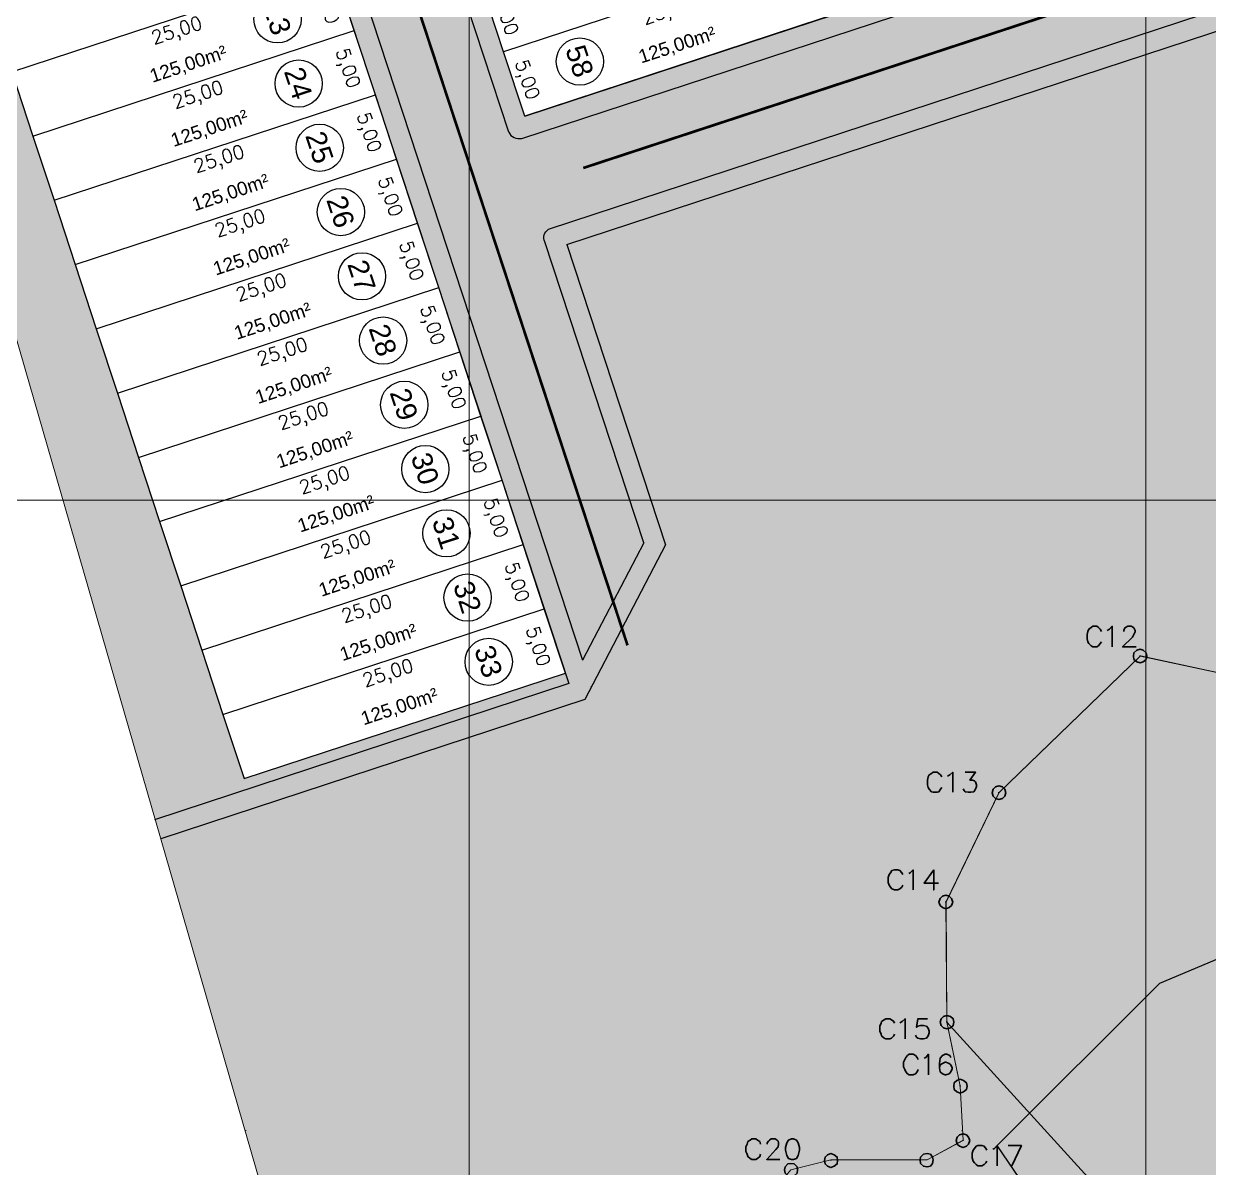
# Model space of a CAD drawing. Header units: metres. Extents: x 294767 to 326364, y 7392106 to 7497262.
# Drawn here: x 304017.1 to 304104.7, y 7392300.6 to 7392385.2 of the extents above; entities that cross this region are included whole.
import ezdxf
from ezdxf.enums import TextEntityAlignment as Align

# ---------------------------------------------------------------- set-up
doc = ezdxf.new("R2010")
doc.units = ezdxf.units.M
doc.header["$LTSCALE"] = 0.1
doc.set_wipeout_variables(frame=1)
doc.linetypes.add('ACAD_ISO04W100', pattern=[30, 24, -3, 0, -3])
doc.linetypes.add('CONTINUO', pattern=[0])
doc.layers.get('0').update_dxf_attribs({"color": 6})
for name, color, linetype in [('1. CALÇADA', 9, 'ACAD_ISO04W100'), ('1. LIMITE  2', 8, 'ACAD_ISO04W100'), ('1. PAVIMENTO TIPO ASFALTO', 8, 'ACAD_ISO04W100'), ('1. TERRENO 5 X 25', 2, 'ACAD_ISO04W100'), ('1. VEGETAÇAO', 106, 'ACAD_ISO04W100'), ('COTAS', 1, 'Continuous'), ('TXT Area', 240, 'Continuous'), ('TXT-Lote', 10, 'Continuous')]:
    doc.layers.add(name, color=color, linetype=linetype)
doc.layers.add('MALHA', color=1, linetype='Continuous', lineweight=0)
doc.styles.add('ARIAL', font='arial.ttf')
doc.styles.add('ROMANS', font='romans.shx', dxfattribs={"height": 2})
doc.styles.add('style2', font='swiss.ttf')
doc.dimstyles.new('Medidas', dxfattribs={"dimtxt": 0.75, "dimasz": 1, "dimexe": 1, "dimexo": 0.8, "dimgap": 0.3, "dimtad": 1, "dimzin": 1, "dimtxsty": 'ROMANS', "dimcen": 2.5, "dimse1": 1, "dimse2": 1, "dimsd1": 1, "dimsd2": 1, "dimclrd": 202, "dimclre": 202, "dimclrt": 256, "dimadec": 0, "dimazin": 0, "dimtfac": 1, "dimtmove": 0, "dimatfit": 3, "dimfxl": 1, "dimarcsym": 0})

# ---------------------------------------------------------------- blocks, each defined once
blk = doc.blocks.new('*D1075')
at = {"layer": 'Defpoints', "color": 0, "transparency": 16777216}
for p in [(304037.735, 7392388.758), (304037.735, 7392388.758), (304039.296, 7392384.007)]:
    blk.add_point(p, dxfattribs=at)
at = {"layer": 'COTAS', "transparency": 16777216, "insert": (304039.366, 7392386.662), "char_height": 1, "attachment_point": 5, "rotation": 288.19191, "style": 'ROMANS'}
blk.add_mtext('5,00', dxfattribs=at)
blk = doc.blocks.new('*D1076')
at = {"layer": 'Defpoints', "color": 0, "transparency": 16777216}
for p in [(304039.94, 7392389.482), (304040.541, 7392387.654), (304016.19, 7392381.677)]:
    blk.add_point(p, dxfattribs=at)
at = {"layer": 'COTAS', "transparency": 16777216, "insert": (304028.427, 7392384.616), "char_height": 1, "attachment_point": 5, "rotation": 18.19191, "style": 'ROMANS'}
blk.add_mtext('25,00', dxfattribs=at)
blk = doc.blocks.new('*D1077')
at = {"layer": 'Defpoints', "color": 0, "transparency": 16777216}
for p in [(304039.296, 7392384.007), (304039.296, 7392384.007), (304040.857, 7392379.257)]:
    blk.add_point(p, dxfattribs=at)
at = {"layer": 'COTAS', "transparency": 16777216, "insert": (304040.927, 7392381.912), "char_height": 1, "attachment_point": 5, "rotation": 288.19191, "style": 'ROMANS'}
blk.add_mtext('5,00', dxfattribs=at)
blk = doc.blocks.new('*D1078')
at = {"layer": 'Defpoints', "color": 0, "transparency": 16777216}
for p in [(304041.501, 7392384.732), (304042.102, 7392382.904), (304017.751, 7392376.927)]:
    blk.add_point(p, dxfattribs=at)
at = {"layer": 'COTAS', "transparency": 16777216, "insert": (304029.988, 7392379.866), "char_height": 1, "attachment_point": 5, "rotation": 18.19191, "style": 'ROMANS'}
blk.add_mtext('25,00', dxfattribs=at)
blk = doc.blocks.new('*D1079')
at = {"layer": 'Defpoints', "color": 0, "transparency": 16777216}
for p in [(304040.857, 7392379.257), (304040.857, 7392379.257), (304042.418, 7392374.507)]:
    blk.add_point(p, dxfattribs=at)
at = {"layer": 'COTAS', "transparency": 16777216, "insert": (304042.488, 7392377.162), "char_height": 1, "attachment_point": 5, "rotation": 288.19191, "style": 'ROMANS'}
blk.add_mtext('5,00', dxfattribs=at)
blk = doc.blocks.new('*D1080')
at = {"layer": 'Defpoints', "color": 0, "transparency": 16777216}
for p in [(304043.062, 7392379.982), (304043.663, 7392378.154), (304019.312, 7392372.177)]:
    blk.add_point(p, dxfattribs=at)
at = {"layer": 'COTAS', "transparency": 16777216, "insert": (304031.549, 7392375.115), "char_height": 1, "attachment_point": 5, "rotation": 18.19191, "style": 'ROMANS'}
blk.add_mtext('25,00', dxfattribs=at)
blk = doc.blocks.new('*D1081')
at = {"layer": 'Defpoints', "color": 0, "transparency": 16777216}
for p in [(304042.418, 7392374.507), (304042.418, 7392374.507), (304043.979, 7392369.757)]:
    blk.add_point(p, dxfattribs=at)
at = {"layer": 'COTAS', "transparency": 16777216, "insert": (304044.049, 7392372.412), "char_height": 1, "attachment_point": 5, "rotation": 288.19191, "style": 'ROMANS'}
blk.add_mtext('5,00', dxfattribs=at)
blk = doc.blocks.new('*D1082')
at = {"layer": 'Defpoints', "color": 0, "transparency": 16777216}
for p in [(304044.623, 7392375.232), (304045.224, 7392373.404), (304020.873, 7392367.427)]:
    blk.add_point(p, dxfattribs=at)
at = {"layer": 'COTAS', "transparency": 16777216, "insert": (304033.11, 7392370.365), "char_height": 1, "attachment_point": 5, "rotation": 18.19191, "style": 'ROMANS'}
blk.add_mtext('25,00', dxfattribs=at)
blk = doc.blocks.new('*D1083')
at = {"layer": 'Defpoints', "color": 0, "transparency": 16777216}
for p in [(304043.979, 7392369.757), (304043.979, 7392369.757), (304045.54, 7392365.007)]:
    blk.add_point(p, dxfattribs=at)
at = {"layer": 'COTAS', "transparency": 16777216, "insert": (304045.61, 7392367.662), "char_height": 1, "attachment_point": 5, "rotation": 288.19191, "style": 'ROMANS'}
blk.add_mtext('5,00', dxfattribs=at)
blk = doc.blocks.new('*D1084')
at = {"layer": 'Defpoints', "color": 0, "transparency": 16777216}
for p in [(304046.184, 7392370.482), (304046.785, 7392368.654), (304022.434, 7392362.677)]:
    blk.add_point(p, dxfattribs=at)
at = {"layer": 'COTAS', "transparency": 16777216, "insert": (304034.671, 7392365.615), "char_height": 1, "attachment_point": 5, "rotation": 18.19191, "style": 'ROMANS'}
blk.add_mtext('25,00', dxfattribs=at)
blk = doc.blocks.new('*D1085')
at = {"layer": 'Defpoints', "color": 0, "transparency": 16777216}
for p in [(304045.54, 7392365.007), (304045.54, 7392365.007), (304047.101, 7392360.257)]:
    blk.add_point(p, dxfattribs=at)
at = {"layer": 'COTAS', "transparency": 16777216, "insert": (304047.171, 7392362.912), "char_height": 1, "attachment_point": 5, "rotation": 288.19191, "style": 'ROMANS'}
blk.add_mtext('5,00', dxfattribs=at)
blk = doc.blocks.new('*D1086')
at = {"layer": 'Defpoints', "color": 0, "transparency": 16777216}
for p in [(304047.745, 7392365.732), (304048.346, 7392363.904), (304023.995, 7392357.927)]:
    blk.add_point(p, dxfattribs=at)
at = {"layer": 'COTAS', "transparency": 16777216, "insert": (304036.232, 7392360.865), "char_height": 1, "attachment_point": 5, "rotation": 18.19191, "style": 'ROMANS'}
blk.add_mtext('25,00', dxfattribs=at)
blk = doc.blocks.new('*D1087')
at = {"layer": 'Defpoints', "color": 0, "transparency": 16777216}
for p in [(304047.101, 7392360.257), (304047.101, 7392360.257), (304048.662, 7392355.507)]:
    blk.add_point(p, dxfattribs=at)
at = {"layer": 'COTAS', "transparency": 16777216, "insert": (304048.732, 7392358.161), "char_height": 1, "attachment_point": 5, "rotation": 288.19191, "style": 'ROMANS'}
blk.add_mtext('5,00', dxfattribs=at)
blk = doc.blocks.new('*D1088')
at = {"layer": 'Defpoints', "color": 0, "transparency": 16777216}
for p in [(304049.306, 7392360.982), (304049.907, 7392359.154), (304025.556, 7392353.177)]:
    blk.add_point(p, dxfattribs=at)
at = {"layer": 'COTAS', "transparency": 16777216, "insert": (304037.793, 7392356.115), "char_height": 1, "attachment_point": 5, "rotation": 18.19191, "style": 'ROMANS'}
blk.add_mtext('25,00', dxfattribs=at)
blk = doc.blocks.new('*D1089')
at = {"layer": 'Defpoints', "color": 0, "transparency": 16777216}
for p in [(304048.662, 7392355.507), (304048.662, 7392355.507), (304050.223, 7392350.757)]:
    blk.add_point(p, dxfattribs=at)
at = {"layer": 'COTAS', "transparency": 16777216, "insert": (304050.293, 7392353.411), "char_height": 1, "attachment_point": 5, "rotation": 288.19191, "style": 'ROMANS'}
blk.add_mtext('5,00', dxfattribs=at)
blk = doc.blocks.new('*D1090')
at = {"layer": 'Defpoints', "color": 0, "transparency": 16777216}
for p in [(304050.867, 7392356.232), (304051.468, 7392354.404), (304027.117, 7392348.427)]:
    blk.add_point(p, dxfattribs=at)
at = {"layer": 'COTAS', "transparency": 16777216, "insert": (304039.354, 7392351.365), "char_height": 1, "attachment_point": 5, "rotation": 18.19191, "style": 'ROMANS'}
blk.add_mtext('25,00', dxfattribs=at)
blk = doc.blocks.new('*D1091')
at = {"layer": 'Defpoints', "color": 0, "transparency": 16777216}
for p in [(304050.223, 7392350.757), (304050.223, 7392350.757), (304051.784, 7392346.007)]:
    blk.add_point(p, dxfattribs=at)
at = {"layer": 'COTAS', "transparency": 16777216, "insert": (304051.854, 7392348.661), "char_height": 1, "attachment_point": 5, "rotation": 288.19191, "style": 'ROMANS'}
blk.add_mtext('5,00', dxfattribs=at)
blk = doc.blocks.new('*D1092')
at = {"layer": 'Defpoints', "color": 0, "transparency": 16777216}
for p in [(304052.428, 7392351.482), (304053.029, 7392349.654), (304028.678, 7392343.677)]:
    blk.add_point(p, dxfattribs=at)
at = {"layer": 'COTAS', "transparency": 16777216, "insert": (304040.915, 7392346.615), "char_height": 1, "attachment_point": 5, "rotation": 18.19191, "style": 'ROMANS'}
blk.add_mtext('25,00', dxfattribs=at)
blk = doc.blocks.new('*D1073')
at = {"layer": 'Defpoints', "color": 0, "transparency": 16777216}
for p in [(304051.784, 7392346.007), (304051.784, 7392346.007), (304053.345, 7392341.257)]:
    blk.add_point(p, dxfattribs=at)
at = {"layer": 'COTAS', "transparency": 16777216, "insert": (304053.415, 7392343.911), "char_height": 1, "attachment_point": 5, "rotation": 288.19191, "style": 'ROMANS'}
blk.add_mtext('5,00', dxfattribs=at)
blk = doc.blocks.new('*D1074')
at = {"layer": 'Defpoints', "color": 0, "transparency": 16777216}
for p in [(304053.989, 7392346.732), (304054.59, 7392344.904), (304030.239, 7392338.927)]:
    blk.add_point(p, dxfattribs=at)
at = {"layer": 'COTAS', "transparency": 16777216, "insert": (304042.476, 7392341.865), "char_height": 1, "attachment_point": 5, "rotation": 18.19191, "style": 'ROMANS'}
blk.add_mtext('25,00', dxfattribs=at)
blk = doc.blocks.new('*D1167')
at = {"layer": 'Defpoints', "color": 0, "transparency": 16777216}
for p in [(304050.983, 7392387.91), (304050.983, 7392387.91), (304052.544, 7392383.159)]:
    blk.add_point(p, dxfattribs=at)
at = {"layer": 'COTAS', "transparency": 16777216, "insert": (304052.614, 7392385.814), "char_height": 1, "attachment_point": 5, "rotation": 288.19191, "style": 'ROMANS'}
blk.add_mtext('5,00', dxfattribs=at)
blk = doc.blocks.new('*D1169')
at = {"layer": 'Defpoints', "color": 0, "transparency": 16777216}
for p in [(304052.544, 7392383.159), (304052.544, 7392383.159), (304054.105, 7392378.409)]:
    blk.add_point(p, dxfattribs=at)
at = {"layer": 'COTAS', "transparency": 16777216, "insert": (304054.175, 7392381.064), "char_height": 1, "attachment_point": 5, "rotation": 288.19191, "style": 'ROMANS'}
blk.add_mtext('5,00', dxfattribs=at)
blk = doc.blocks.new('*D1170')
at = {"layer": 'Defpoints', "color": 0, "transparency": 16777216}
for p in [(304076.294, 7392390.964), (304052.544, 7392383.159), (304053.145, 7392381.331)]:
    blk.add_point(p, dxfattribs=at)
at = {"layer": 'COTAS', "transparency": 16777216, "insert": (304064.7, 7392386.071), "char_height": 1, "attachment_point": 5, "rotation": 18.19191, "style": 'ROMANS'}
blk.add_mtext('25,00', dxfattribs=at)
blk = doc.blocks.new('*D1209')
at = {"layer": 'Defpoints', "color": 0, "transparency": 16777216}
for p in [(304053.345, 7392341.257), (304053.345, 7392341.257), (304054.906, 7392336.507)]:
    blk.add_point(p, dxfattribs=at)
at = {"layer": 'COTAS', "transparency": 16777216, "insert": (304054.976, 7392339.161), "char_height": 1, "attachment_point": 5, "rotation": 288.19191, "style": 'ROMANS'}
blk.add_mtext('5,00', dxfattribs=at)
blk = doc.blocks.new('*D1210')
at = {"layer": 'Defpoints', "color": 0, "transparency": 16777216}
for p in [(304055.55, 7392341.981), (304056.151, 7392340.153), (304031.8, 7392334.176)]:
    blk.add_point(p, dxfattribs=at)
at = {"layer": 'COTAS', "transparency": 16777216, "insert": (304044.037, 7392337.115), "char_height": 1, "attachment_point": 5, "rotation": 18.19191, "style": 'ROMANS'}
blk.add_mtext('25,00', dxfattribs=at)

msp = doc.modelspace()

# ---------------------------------------------------------------- hatches: boundary and pattern name
at = {"true_color": 0x000007}
for points in [[(304099.778, 7392338.454), (304099.811, 7392338.487), (304099.811, 7392338.454), (304099.811, 7392338.437)], [(304097.647, 7392326.643), (304096.639, 7392321.704), (304096.012, 7392326.725)], [(304086.447, 7392303.384), (304086.414, 7392303.384), (304086.447, 7392303.434)]]:
    msp.add_hatch(color=7, dxfattribs=at).paths.add_polyline_path(points)

# ---------------------------------------------------------------- linework, layer by layer
at = {"color": 7, "linetype": 'Continuous', "lineweight": 35, "true_color": 0x000007}
for points in [[(304096.722, 7392340.304), (304096.639, 7392340.469), (304096.507, 7392340.601), (304096.392, 7392340.684), (304096.094, 7392340.684), (304095.962, 7392340.601), (304095.797, 7392340.469), (304095.714, 7392340.304), (304095.665, 7392340.089), (304095.665, 7392339.759), (304095.714, 7392339.544), (304095.797, 7392339.412), (304095.962, 7392339.247), (304096.094, 7392339.164), (304096.392, 7392339.164), (304096.507, 7392339.247), (304096.639, 7392339.412), (304096.722, 7392339.544)], [(304097.151, 7392340.386), (304097.317, 7392340.469), (304097.531, 7392340.684), (304097.531, 7392339.164)], [(304098.374, 7392340.304), (304098.374, 7392340.386), (304098.456, 7392340.568), (304098.506, 7392340.601), (304098.671, 7392340.684), (304098.919, 7392340.684), (304099.101, 7392340.601), (304099.134, 7392340.568), (304099.216, 7392340.386), (304099.216, 7392340.271), (304099.134, 7392340.089), (304099.018, 7392339.891), (304098.291, 7392339.164), (304099.299, 7392339.164)], [(304099.596, 7392338.487), (304099.596, 7392338.536), (304099.596, 7392338.536)], [(304084.928, 7392329.567), (304084.845, 7392329.699), (304084.713, 7392329.814), (304084.597, 7392329.897), (304084.3, 7392329.897), (304084.168, 7392329.814), (304084.003, 7392329.699), (304083.92, 7392329.567), (304083.87, 7392329.319), (304083.87, 7392328.972), (304083.92, 7392328.757), (304084.003, 7392328.642), (304084.168, 7392328.46), (304084.3, 7392328.427), (304084.597, 7392328.427), (304084.713, 7392328.46), (304084.845, 7392328.642), (304084.928, 7392328.757)], [(304085.357, 7392329.6), (304085.522, 7392329.699), (304085.737, 7392329.897), (304085.737, 7392328.427)], [(304086.662, 7392329.897), (304087.422, 7392329.897), (304087.009, 7392329.319), (304087.207, 7392329.319), (304087.339, 7392329.269), (304087.422, 7392329.187), (304087.505, 7392328.972), (304087.505, 7392328.84), (304087.422, 7392328.642), (304087.29, 7392328.46), (304087.075, 7392328.427), (304086.877, 7392328.427), (304086.662, 7392328.46), (304086.579, 7392328.543), (304086.497, 7392328.675)], [(304089.156, 7392328.377), (304089.156, 7392328.427), (304089.156, 7392328.427)], [(304082.053, 7392322.331), (304081.971, 7392322.464), (304081.839, 7392322.629), (304081.673, 7392322.678), (304081.426, 7392322.678), (304081.244, 7392322.629), (304081.128, 7392322.464), (304081.029, 7392322.331), (304080.963, 7392322.117), (304080.963, 7392321.737), (304081.029, 7392321.539), (304081.128, 7392321.406), (304081.244, 7392321.274), (304081.426, 7392321.192), (304081.673, 7392321.192), (304081.839, 7392321.274), (304081.971, 7392321.406), (304082.053, 7392321.539)], [(304082.483, 7392322.414), (304082.598, 7392322.464), (304082.813, 7392322.678), (304082.813, 7392321.192)], [(304084.333, 7392322.678), (304083.623, 7392321.704), (304084.68, 7392321.704)], [(304084.333, 7392322.678), (304084.333, 7392321.192), (304084.333, 7392321.192)], [(304085.225, 7392320.3), (304085.225, 7392320.349), (304085.225, 7392320.349)], [(304081.426, 7392311.346), (304081.376, 7392311.462), (304081.211, 7392311.594), (304081.079, 7392311.677), (304080.781, 7392311.677), (304080.666, 7392311.594), (304080.484, 7392311.462), (304080.451, 7392311.346), (304080.352, 7392311.132), (304080.352, 7392310.752), (304080.451, 7392310.537), (304080.484, 7392310.405), (304080.666, 7392310.24), (304080.781, 7392310.19), (304081.079, 7392310.19), (304081.211, 7392310.24), (304081.376, 7392310.405), (304081.426, 7392310.537)], [(304081.839, 7392311.38), (304082.004, 7392311.462), (304082.219, 7392311.677), (304082.219, 7392310.19)], [(304083.87, 7392311.677), (304083.16, 7392311.677), (304083.061, 7392311.049), (304083.16, 7392311.132), (304083.358, 7392311.165), (304083.573, 7392311.165), (304083.788, 7392311.132), (304083.92, 7392310.967), (304084.003, 7392310.752), (304084.003, 7392310.62), (304083.92, 7392310.405), (304083.788, 7392310.24), (304083.573, 7392310.19), (304083.358, 7392310.19), (304083.16, 7392310.24), (304083.061, 7392310.322), (304082.978, 7392310.454)], [(304085.308, 7392311.429), (304085.308, 7392311.462), (304085.308, 7392311.462)], [(304083.193, 7392308.67), (304083.111, 7392308.803), (304082.978, 7392308.968), (304082.813, 7392309.05), (304082.516, 7392309.05), (304082.4, 7392308.968), (304082.268, 7392308.803), (304082.185, 7392308.67), (304082.103, 7392308.456), (304082.103, 7392308.125), (304082.185, 7392307.911), (304082.268, 7392307.745), (304082.4, 7392307.613), (304082.516, 7392307.531), (304082.813, 7392307.531), (304082.978, 7392307.613), (304083.111, 7392307.745), (304083.193, 7392307.911)], [(304083.623, 7392308.753), (304083.738, 7392308.803), (304083.953, 7392309.05), (304083.953, 7392307.531)], [(304085.605, 7392308.803), (304085.522, 7392308.968), (304085.308, 7392309.05), (304085.175, 7392309.05), (304084.977, 7392308.968), (304084.812, 7392308.753), (304084.762, 7392308.373), (304084.762, 7392308.043), (304084.812, 7392307.745), (304084.977, 7392307.613), (304085.175, 7392307.531), (304085.225, 7392307.531), (304085.473, 7392307.613), (304085.605, 7392307.745), (304085.687, 7392307.96), (304085.687, 7392308.043), (304085.605, 7392308.257), (304085.473, 7392308.373), (304085.225, 7392308.456), (304085.175, 7392308.456), (304084.977, 7392308.373), (304084.812, 7392308.257), (304084.762, 7392308.043)], [(304086.282, 7392306.688), (304086.282, 7392306.738), (304086.282, 7392306.738)], [(304071.531, 7392302.41), (304071.481, 7392302.592), (304071.316, 7392302.707), (304071.184, 7392302.79), (304070.887, 7392302.79), (304070.754, 7392302.707), (304070.589, 7392302.592), (304070.556, 7392302.41), (304070.457, 7392302.212), (304070.457, 7392301.865), (304070.556, 7392301.65), (304070.589, 7392301.485), (304070.754, 7392301.353), (304070.887, 7392301.27), (304071.184, 7392301.27), (304071.316, 7392301.353), (304071.481, 7392301.485), (304071.531, 7392301.65)], [(304072.026, 7392302.41), (304072.026, 7392302.509), (304072.109, 7392302.625), (304072.192, 7392302.707), (304072.324, 7392302.79), (304072.621, 7392302.79), (304072.753, 7392302.707), (304072.836, 7392302.625), (304072.869, 7392302.509), (304072.869, 7392302.377), (304072.836, 7392302.212), (304072.671, 7392301.997), (304071.993, 7392301.27), (304072.968, 7392301.27)], [(304086.497, 7392302.674), (304086.497, 7392302.707), (304086.497, 7392302.707)], [(304088.264, 7392301.947), (304088.182, 7392302.079), (304088.05, 7392302.245), (304087.884, 7392302.294), (304087.587, 7392302.294), (304087.471, 7392302.245), (304087.339, 7392302.079), (304087.257, 7392301.947), (304087.174, 7392301.733), (304087.174, 7392301.402), (304087.257, 7392301.154), (304087.339, 7392301.022), (304087.471, 7392300.89), (304087.587, 7392300.807), (304087.884, 7392300.807), (304088.05, 7392300.89), (304088.182, 7392301.022), (304088.264, 7392301.154)], [(304088.694, 7392302.03), (304088.826, 7392302.079), (304089.024, 7392302.294), (304089.024, 7392300.807)], [(304089.834, 7392302.294), (304090.808, 7392302.294), (304090.098, 7392300.807)], [(304076.718, 7392301.187), (304076.718, 7392301.237), (304076.718, 7392301.237)], [(304083.837, 7392301.237), (304083.837, 7392301.27), (304083.837, 7392301.27)]]:
    msp.add_lwpolyline(points, dxfattribs=at)
for points in [[(304100.075, 7392338.487), (304100.026, 7392338.735), (304099.811, 7392338.916), (304099.596, 7392338.999), (304099.348, 7392338.916), (304099.134, 7392338.735), (304099.101, 7392338.487), (304099.134, 7392338.239), (304099.348, 7392338.057), (304099.596, 7392337.975), (304099.811, 7392338.057), (304100.026, 7392338.239)], [(304089.668, 7392328.377), (304089.586, 7392328.642), (304089.404, 7392328.807), (304089.156, 7392328.889), (304088.909, 7392328.807), (304088.727, 7392328.642), (304088.644, 7392328.377), (304088.727, 7392328.13), (304088.909, 7392327.964), (304089.156, 7392327.882), (304089.404, 7392327.964), (304089.586, 7392328.13)], [(304085.737, 7392320.3), (304085.638, 7392320.564), (304085.473, 7392320.729), (304085.225, 7392320.812), (304084.977, 7392320.729), (304084.812, 7392320.564), (304084.713, 7392320.3), (304084.812, 7392320.052), (304084.977, 7392319.887), (304085.225, 7392319.804), (304085.473, 7392319.887), (304085.638, 7392320.052)], [(304085.82, 7392311.429), (304085.77, 7392311.677), (304085.572, 7392311.842), (304085.308, 7392311.925), (304085.06, 7392311.842), (304084.878, 7392311.677), (304084.812, 7392311.429), (304084.878, 7392311.165), (304085.06, 7392311), (304085.308, 7392310.917), (304085.572, 7392311), (304085.77, 7392311.165)], [(304086.794, 7392306.688), (304086.745, 7392306.936), (304086.53, 7392307.118), (304086.282, 7392307.2), (304086.034, 7392307.118), (304085.853, 7392306.936), (304085.82, 7392306.688), (304085.853, 7392306.44), (304086.034, 7392306.259), (304086.282, 7392306.176), (304086.53, 7392306.259), (304086.745, 7392306.44)], [(304073.81, 7392302.79), (304073.596, 7392302.707), (304073.464, 7392302.509), (304073.381, 7392302.162), (304073.381, 7392301.947), (304073.464, 7392301.567), (304073.596, 7392301.353), (304073.81, 7392301.27), (304073.976, 7392301.27), (304074.19, 7392301.353), (304074.306, 7392301.567), (304074.405, 7392301.947), (304074.405, 7392302.162), (304074.306, 7392302.509), (304074.19, 7392302.707), (304073.976, 7392302.79)], [(304087.009, 7392302.674), (304086.91, 7392302.922), (304086.745, 7392303.087), (304086.497, 7392303.17), (304086.249, 7392303.087), (304086.067, 7392302.922), (304085.985, 7392302.674), (304086.067, 7392302.41), (304086.249, 7392302.245), (304086.497, 7392302.162), (304086.745, 7392302.245), (304086.91, 7392302.41)], [(304077.23, 7392301.187), (304077.197, 7392301.452), (304076.982, 7392301.617), (304076.718, 7392301.7), (304076.47, 7392301.617), (304076.305, 7392301.452), (304076.255, 7392301.187), (304076.305, 7392300.94), (304076.47, 7392300.774), (304076.718, 7392300.675), (304076.982, 7392300.774), (304077.197, 7392300.94)], [(304084.3, 7392301.237), (304084.25, 7392301.452), (304084.085, 7392301.65), (304083.837, 7392301.7), (304083.573, 7392301.65), (304083.358, 7392301.452), (304083.325, 7392301.237), (304083.358, 7392300.973), (304083.573, 7392300.774), (304083.837, 7392300.725), (304084.085, 7392300.774), (304084.25, 7392300.973)], [(304074.273, 7392300.51), (304074.24, 7392300.725), (304074.025, 7392300.94), (304073.761, 7392300.973), (304073.546, 7392300.94), (304073.348, 7392300.725), (304073.298, 7392300.51), (304073.348, 7392300.262), (304073.546, 7392300.048), (304073.761, 7392299.998), (304074.025, 7392300.048), (304074.24, 7392300.262)]]:
    msp.add_lwpolyline(points, close=True, dxfattribs=at)
at = {"color": 7, "linetype": 'Continuous', "lineweight": -2, "true_color": 0x000007}
for points in [[(304099.778, 7392338.454), (304099.811, 7392338.487), (304099.811, 7392338.454)], [(304033.455, 7392303.434), (304033.455, 7392303.384), (304033.455, 7392303.384)], [(304086.447, 7392303.384), (304086.414, 7392303.384), (304086.447, 7392303.434)]]:
    msp.add_lwpolyline(points, dxfattribs=at)
at = {"color": 8}
msp.add_lwpolyline([(304117.187, 7392242.755), (304100.46, 7392251.936), (304090.849, 7392259.481), (304101.292, 7392272.783), (304113.257, 7392275.347), (304110.035, 7392290.382), (304096.523, 7392291.282), (304089.024, 7392302.294), (304101.051, 7392314.3), (304115.028, 7392320.202), (304128.275, 7392325.795), (304143.967, 7392312.333), (304154.598, 7392298.561), (304158.092, 7392284.786), (304159.068, 7392283.601)], dxfattribs=at)
at = {"color": 7, "linetype": 'Continuous', "lineweight": 15, "true_color": 0x000007}
msp.add_lwpolyline([(304100.918, 7392294.25), (304085.308, 7392311.429)], dxfattribs=at)
at = {"layer": '1. CALÇADA', "linetype": 'CONTINUO'}
msp.add_line((304059.031, 7392336.195), (304059.019, 7392336.229), dxfattribs=at)
for points in [[(304062.897, 7392346.849), (304058.377, 7392338.184)], [(304064.52, 7392346.716), (304058.546, 7392335.266)]]:
    msp.add_lwpolyline(points, dxfattribs=at)

# ---------------------------------------------------------------- wipeouts: each hides what was drawn before it
at = {"color": 30}
msp.add_wipeout([(304033.812, 7392440.16), (304081.313, 7392455.769), (304101.606, 7392394.018), (304054.105, 7392378.409)], dxfattribs=at)

# ---------------------------------------------------------------- next in the draw order: linework, layer by layer
at = {"layer": '1. CALÇADA', "color": 40, "linetype": 'CONTINUO', "true_color": 0xf8d731, "const_width": 0.2}
msp.add_lwpolyline([(304058.432, 7392374.568), (304326.554, 7392462.671)], dxfattribs=at)
at = {"layer": 'MALHA', "color": 8}
msp.add_line((304100, 7392587.315), (304100, 7392169.43), dxfattribs=at)

# ---------------------------------------------------------------- next in the draw order: texts
at = {"layer": 'TXT Area', "style": 'style2'}
msp.add_text('125,00m²', height=1, rotation=17.99332, dxfattribs=at).set_placement((304065.516, 7392383.199), align=Align.CENTER)

# ---------------------------------------------------------------- next in the draw order: wipeouts: each hides what was drawn before it
at = {"color": 30}
msp.add_wipeout([(304000.579, 7392429.178), (304024.33, 7392436.983), (304057.111, 7392337.231), (304033.361, 7392329.426)], dxfattribs=at)

# ---------------------------------------------------------------- next in the draw order: hatches: boundary and pattern name
h = msp.add_hatch()
h.set_pattern_fill('ANGLE', color=8, scale=0.36, angle=180)
h.set_pattern_definition([(180, (20.423, 389.72), (-3e-16, -2.5146), [1.8288, -0.6858]), (270, (20.423, 389.72), (2.5146, -5e-16), [1.8288, -0.6858])])
h.paths.add_polyline_path([(304262.381, 7392286.102), (304245.24, 7392299.806), (304237.137, 7392316.936), (304233.29, 7392323.724, -0.068562), (304183.399, 7392288.522), (304167.04, 7392282.338), (304153.631, 7392270.229), (304139.528, 7392261.574), (304124.152, 7392241.509), (304115.304, 7392215.08), (304122.817, 7392219.443), (304134.144, 7392222.182), (304136.112, 7392211.952), (304156.389, 7392209.985), (304198.321, 7392216.477), (304200.486, 7392226.707), (304185.922, 7392250.967), (304196.749, 7392255.098), (304222.634, 7392256.801), (304242.435, 7392254.645), (304263.94, 7392270.218)])
h.paths.add_polyline_path([(304373.144, 7392259.265), (304357.749, 7392279.25), (304325.336, 7392281.119), (304307.195, 7392282.165), (304300.092, 7392306.035), (304274.536, 7392303.855), (304275.525, 7392292.264), (304293.859, 7392279.562), (304285.556, 7392267.578), (304284.821, 7392248.416), (304281.081, 7392240.007), (304294.311, 7392233.338)])
h.paths.add_polyline_path([(304430.365, 7392329.705), (304408.549, 7392327.525), (304394.213, 7392317.247), (304393.278, 7392301.986), (304420.392, 7392284.856), (304441.585, 7392287.971), (304454.675, 7392299.494)])
h.paths.add_polyline_path([(304003.127, 7392289.128), (303999.685, 7392316.643), (303923.969, 7392321.557), (303843.514, 7392299.847), (303866.199, 7392230.875), (303879.719, 7392235.081), (303926.526, 7392249.64), (303930.36, 7392240.977), (303941.656, 7392215.459), (303987.337, 7392219.94), (303984.935, 7392244.416), (303982.477, 7392269.475)])
h.paths.add_polyline_path([(304154.598, 7392298.561), (304143.967, 7392312.333), (304128.275, 7392325.795), (304115.028, 7392320.202), (304101.051, 7392314.3), (304089.024, 7392302.294), (304096.523, 7392291.282), (304110.035, 7392290.382), (304113.257, 7392275.347), (304101.292, 7392272.783), (304090.849, 7392259.481), (304094.096, 7392256.933), (304158.092, 7392284.786)])
h.paths.add_polyline_path([(304134.761, 7392266.861), (304150.409, 7392276.464), (304159.068, 7392283.601), (304158.092, 7392284.786), (304094.096, 7392256.933), (304100.46, 7392251.936), (304117.187, 7392242.755), (304117.885, 7392244.84)])
at = {"layer": '1. LIMITE  2', "true_color": 0xffffff, "transparency": 33554687}
h = msp.add_hatch(color=7, dxfattribs=at)
h.dxf.hatch_style = 1
h.paths.add_polyline_path([(304262.381, 7392286.102), (304245.24, 7392299.806), (304237.137, 7392316.936), (304233.29, 7392323.724, -0.068562), (304183.399, 7392288.522), (304167.04, 7392282.338), (304153.631, 7392270.229), (304139.528, 7392261.574), (304124.152, 7392241.509), (304115.304, 7392215.08), (304122.817, 7392219.443), (304134.144, 7392222.182), (304136.112, 7392211.952), (304156.389, 7392209.985), (304198.321, 7392216.477), (304200.486, 7392226.707), (304185.922, 7392250.967), (304196.749, 7392255.098), (304222.634, 7392256.801), (304242.435, 7392254.645), (304263.94, 7392270.218)])
h.paths.add_polyline_path([(304373.144, 7392259.265), (304357.749, 7392279.25), (304325.336, 7392281.119), (304307.195, 7392282.165), (304300.092, 7392306.035), (304274.536, 7392303.855), (304275.525, 7392292.264), (304293.859, 7392279.562), (304285.556, 7392267.578), (304284.821, 7392248.416), (304281.081, 7392240.007), (304294.311, 7392233.338)])
h.paths.add_polyline_path([(304430.365, 7392329.705), (304408.549, 7392327.525), (304394.213, 7392317.247), (304393.278, 7392301.986), (304420.392, 7392284.856), (304441.585, 7392287.971), (304454.675, 7392299.494)])
h.paths.add_polyline_path([(304003.127, 7392289.128), (303999.685, 7392316.643), (303923.969, 7392321.557), (303843.514, 7392299.847), (303866.199, 7392230.875), (303879.719, 7392235.081), (303926.526, 7392249.64), (303930.36, 7392240.977), (303941.656, 7392215.459), (303987.337, 7392219.94), (303984.935, 7392244.416), (303982.477, 7392269.475)])
h.paths.add_polyline_path([(304154.598, 7392298.561), (304143.967, 7392312.333), (304128.275, 7392325.795), (304115.028, 7392320.202), (304101.051, 7392314.3), (304089.024, 7392302.294), (304096.523, 7392291.282), (304110.035, 7392290.382), (304113.257, 7392275.347), (304101.292, 7392272.783), (304090.849, 7392259.481), (304094.096, 7392256.933), (304158.092, 7392284.786)])
h.paths.add_polyline_path([(304134.761, 7392266.861), (304150.409, 7392276.464), (304159.068, 7392283.601), (304158.092, 7392284.786), (304094.096, 7392256.933), (304100.46, 7392251.936), (304117.187, 7392242.755), (304117.885, 7392244.84)])
at = {"layer": '1. PAVIMENTO TIPO ASFALTO', "true_color": 0x939598, "transparency": 33554661}
h = msp.add_hatch(color=252, dxfattribs=at)
h.dxf.hatch_style = 1
h.paths.add_polyline_path([(304076.749, 7392474.499, 0.37664), (304075.631, 7392474.905), (304027.019, 7392458.931, 0.412418), (304026.506, 7392457.597), (304052.921, 7392377.219, 0.400824), (304054.036, 7392376.806), (304102.788, 7392392.827, 0.399943), (304103.196, 7392393.983)])
h.paths.add_polyline_path([(304101.606, 7392394.018), (304054.109, 7392378.409), (304028.054, 7392457.693), (304075.563, 7392473.304)], flags=16)
h.paths.add_polyline_path([(304133.719, 7392493.297, 0.408437), (304132.769, 7392493.68), (304083.969, 7392477.645, 0.427972), (304083.516, 7392476.328), (304109.945, 7392395.868, 0.410822), (304110.781, 7392395.454), (304159.846, 7392411.578, 0.427832), (304160.23, 7392412.625)])
h.paths.add_polyline_path([(304085.063, 7392476.426), (304132.556, 7392492.032), (304158.61, 7392412.75), (304111.106, 7392397.14)], flags=16)
h.paths.add_polyline_path([(304190.753, 7392511.929, 0.420125), (304189.76, 7392512.407), (304140.861, 7392496.339, 0.454161), (304140.441, 7392495.265), (304166.952, 7392414.592, 0.392207), (304167.862, 7392414.212), (304216.809, 7392430.297, 0.409741), (304217.235, 7392431.345)])
h.paths.add_polyline_path([(304142.057, 7392495.153), (304189.558, 7392510.762), (304215.611, 7392431.482), (304168.11, 7392415.872)], flags=16)
h.paths.add_polyline_path([(304247.74, 7392530.704, 0.438196), (304246.701, 7392531.118), (304197.756, 7392515.035, 0.404447), (304197.371, 7392514.214), (304223.906, 7392433.465, 0.433441), (304225.017, 7392432.994), (304273.844, 7392449.04, 0.412572), (304274.279, 7392449.945)])
h.paths.add_polyline_path([(304199.058, 7392513.884), (304246.559, 7392529.492), (304272.612, 7392450.214), (304225.111, 7392434.604)], flags=16)
h.paths.add_polyline_path([(304256.06, 7392532.614), (304265.445, 7392535.698), (304264.409, 7392536.937), (304254.831, 7392533.789, 0.396307), (304254.408, 7392532.835), (304280.98, 7392451.975, 0.365425), (304281.905, 7392451.689), (304324.135, 7392465.566), (304323.099, 7392466.805), (304282.112, 7392453.336)])
h.paths.add_polyline_path([(304171.232, 7392406.372), (304218.733, 7392421.982), (304235.407, 7392371.24), (304245.47, 7392340.619), (304246.732, 7392341.582), (304236.832, 7392371.708), (304219.886, 7392423.277, 0.361707), (304218.718, 7392423.556), (304170.089, 7392407.575, 0.413272), (304169.589, 7392406.567), (304186.481, 7392355.162), (304202.503, 7392306.407), (304203.736, 7392307.46), (304187.906, 7392355.63)])
h.paths.add_polyline_path([(304228.233, 7392425.104), (304275.734, 7392440.714), (304292.408, 7392389.972), (304299.066, 7392369.713), (304300.463, 7392370.267), (304293.833, 7392390.44), (304276.947, 7392441.825, 0.393387), (304275.805, 7392442.316), (304226.905, 7392426.246, 0.38681), (304226.596, 7392425.279), (304243.483, 7392373.894), (304252.624, 7392346.077), (304253.886, 7392347.04), (304244.908, 7392374.362)])
h.paths.add_polyline_path([(304285.234, 7392443.836), (304308.984, 7392451.64), (304333.777, 7392376.197), (304335.3, 7392376.366), (304310.185, 7392452.791, 0.326947), (304309.282, 7392453.317), (304284.105, 7392445.043, 0.386538), (304283.664, 7392443.807), (304306.981, 7392372.854), (304308.378, 7392373.408)])
h = msp.add_hatch(color=252, dxfattribs=at)
h.dxf.hatch_style = 1
h.paths.add_polyline_path([(303998.226, 7392521.222), (303996.883, 7392520.503), (304057.365, 7392336.457), (304026.779, 7392326.406), (304027.196, 7392324.964), (304058.546, 7392335.266), (304064.52, 7392346.716), (304057.227, 7392368.909), (304104.728, 7392384.518), (304161.728, 7392403.249), (304178.403, 7392352.507), (304195.126, 7392301.62), (304196.475, 7392302.319), (304179.828, 7392352.976), (304162.886, 7392404.531, 0.383675), (304161.756, 7392404.837), (304104.259, 7392385.943), (304055.861, 7392370.039, 0.373206), (304055.586, 7392369.098), (304062.897, 7392346.849), (304058.377, 7392338.184)])
at = {"layer": '1. PAVIMENTO TIPO ASFALTO', "true_color": 0x636466, "transparency": 33554687}
h = msp.add_hatch(color=251, dxfattribs=at)
h.dxf.hatch_style = 1
h.paths.add_polyline_path([(304031.777, 7392441.547), (304025.141, 7392439.32), (304058.377, 7392338.184), (304062.897, 7392346.849), (304055.586, 7392369.098, -0.373206), (304055.861, 7392370.039), (304104.259, 7392385.943), (304161.756, 7392404.837, -0.383675), (304162.886, 7392404.531), (304179.828, 7392352.976), (304196.475, 7392302.319), (304202.5, 7392306.406), (304186.478, 7392355.161), (304169.585, 7392406.566, -0.413272), (304170.086, 7392407.574), (304218.715, 7392423.555, -0.361707), (304219.883, 7392423.276), (304236.829, 7392371.707), (304246.729, 7392341.581), (304252.621, 7392346.076), (304243.479, 7392373.893), (304226.593, 7392425.278, -0.38681), (304226.901, 7392426.245), (304275.802, 7392442.315, -0.393387), (304276.944, 7392441.824), (304293.83, 7392390.439), (304300.46, 7392370.266), (304306.978, 7392372.852), (304283.661, 7392443.806, -0.386538), (304284.102, 7392445.042), (304308.923, 7392453.199, -0.449659), (304310.182, 7392452.79), (304335.297, 7392376.365), (304342.405, 7392377.156), (304316.848, 7392454.928, -0.4231), (304317.308, 7392455.955), (304328.968, 7392459.786), (304324.132, 7392465.565), (304281.902, 7392451.688, -0.365425), (304280.977, 7392451.974), (304259.306, 7392517.92), (304252.67, 7392515.692), (304274.276, 7392449.944, -0.412572), (304273.841, 7392449.039), (304225.013, 7392432.993, -0.433441), (304223.903, 7392433.464), (304202.424, 7392498.827), (304195.787, 7392496.599), (304217.232, 7392431.344, -0.409741), (304216.806, 7392430.296), (304167.859, 7392414.211, -0.392207), (304166.949, 7392414.59), (304145.541, 7392479.734), (304138.905, 7392477.506), (304160.227, 7392412.624, -0.427832), (304159.843, 7392411.577), (304110.778, 7392395.453, -0.410822), (304109.942, 7392395.867), (304088.665, 7392460.642), (304082.029, 7392458.415), (304103.193, 7392393.982, -0.399943), (304102.785, 7392392.826), (304054.033, 7392376.805, -0.400824), (304052.917, 7392377.218)])
at = {"layer": '1. VEGETAÇAO', "true_color": 0x58ba48, "transparency": 33554636}
h = msp.add_hatch(dxfattribs=at)
h.set_pattern_fill('GRASS', color=85, scale=0.05, angle=195)
h.paths.add_polyline_path([(304016.19, 7392381.677), (304014.629, 7392386.427), (304013.067, 7392391.177), (304011.506, 7392395.927), (304009.945, 7392400.678), (304008.384, 7392405.428), (304006.823, 7392410.178), (304005.262, 7392414.928), (304003.701, 7392419.678), (304002.14, 7392424.428), (304000.579, 7392429.178), (304024.33, 7392436.983), (304023.719, 7392438.842), (303997.412, 7392430.012, -0.44255), (303997.051, 7392429.366), (304026.779, 7392326.406), (304057.365, 7392336.457), (304057.111, 7392337.231), (304033.361, 7392329.426), (304031.8, 7392334.176), (304030.239, 7392338.927), (304028.678, 7392343.677), (304027.117, 7392348.427), (304025.556, 7392353.177), (304023.995, 7392357.927), (304022.434, 7392362.677), (304020.873, 7392367.427), (304019.312, 7392372.177), (304017.751, 7392376.927)])
h = msp.add_hatch(dxfattribs=at)
h.set_pattern_fill('GRASS', color=85, scale=0.05, angle=195)
h.set_pattern_definition([(285, (49.00995, -517.7818), (1.09985226268, -0.63499999992), [0.238125, -1.557926224]), (240, (49.01, -517.7818), (1.0998522628, -0.635), [0.238125, -1.031875]), (330, (49.01, -517.7818), (0.635, 1.0998522628), [0.238125, -1.031875])])
h.paths.add_polyline_path([(304161.728, 7392403.249), (304057.227, 7392368.909), (304064.52, 7392346.716), (304058.546, 7392335.266), (304027.196, 7392324.964), (304034.562, 7392299.453), (304034.859, 7392299.453), (304050.717, 7392238.053), (304091.898, 7392255.976), (304090.849, 7392259.481), (304101.292, 7392272.783), (304113.257, 7392275.347), (304110.035, 7392290.382), (304096.523, 7392291.282), (304089.024, 7392302.294), (304101.051, 7392314.3), (304128.275, 7392325.795), (304143.967, 7392312.333), (304154.598, 7392298.561), (304158.092, 7392284.786), (304165.388, 7392287.937), (304183.925, 7392295.819), (304195.126, 7392301.62)])

# ---------------------------------------------------------------- next in the draw order: linework, layer by layer
at = {"color": 7, "linetype": 'Continuous', "lineweight": 5}
msp.add_lwpolyline([(304196.475, 7392302.319), (304183.925, 7392295.819), (304162.946, 7392286.899), (304145.634, 7392347.192), (304135.987, 7392352.875), (304132.452, 7392352.908), (304130.073, 7392347.324), (304119.567, 7392344.582), (304108.5, 7392336.587), (304099.613, 7392338.503), (304089.173, 7392328.394), (304085.241, 7392320.3), (304085.308, 7392311.446), (304086.299, 7392306.688), (304086.497, 7392302.691), (304083.854, 7392301.237), (304076.718, 7392301.237), (304073.777, 7392300.51), (304070.936, 7392297.107), (304054.219, 7392299.618), (304034.562, 7392299.453), (303974.235, 7392508.382), (303998.226, 7392521.222)], dxfattribs=at)
at = {"color": 30}
for points in [[(304054.105, 7392378.409), (304101.606, 7392394.018)], [(304057.365, 7392336.457), (304026.728, 7392326.389)]]:
    msp.add_lwpolyline(points, dxfattribs=at)
at = {"color": 160, "linetype": 'Continuous', "lineweight": 20, "true_color": 0x0000a0}
msp.add_lwpolyline([(304034.562, 7392299.453), (304054.236, 7392299.618), (304070.936, 7392297.091), (304073.761, 7392300.51), (304076.718, 7392301.237), (304083.837, 7392301.237), (304086.497, 7392302.674), (304086.282, 7392306.688), (304085.308, 7392311.429), (304085.225, 7392320.3), (304089.156, 7392328.377), (304099.596, 7392338.487), (304108.483, 7392336.587), (304119.567, 7392344.582), (304130.057, 7392347.324), (304132.452, 7392352.908), (304135.971, 7392352.858), (304145.618, 7392347.192)], dxfattribs=at)
at = {"layer": '1. CALÇADA', "linetype": 'CONTINUO'}
for p, q in [((303998.226, 7392521.222), (304058.377, 7392338.184)), ((303996.883, 7392520.503), (304057.365, 7392336.457))]:
    msp.add_line(p, q, dxfattribs=at)
for points in [[(304052.917, 7392377.218), (304052.917, 7392377.218), (304026.441, 7392457.785, -0.355896), (304027.015, 7392458.93), (304075.628, 7392474.904, -0.37664), (304076.746, 7392474.498), (304103.251, 7392393.806, -0.340743), (304102.785, 7392392.826)], [(304052.917, 7392377.218, 0.349318), (304053.885, 7392376.757), (304102.785, 7392392.826), (304102.785, 7392392.826)], [(304062.897, 7392346.849), (304055.586, 7392369.098, -0.373206), (304055.861, 7392370.039)]]:
    msp.add_lwpolyline(points, format="xyb", dxfattribs=at)
at = {"layer": '1. CALÇADA', "color": 40, "linetype": 'CONTINUO', "true_color": 0xf8d731, "const_width": 0.2}
msp.add_lwpolyline([(304023.082, 7392456.795), (304061.702, 7392339.277)], dxfattribs=at)
at = {"layer": '1. CALÇADA', "linetype": 'CONTINUO'}
for points in [[(304055.861, 7392370.039), (304104.259, 7392385.943), (304162.005, 7392404.919)], [(304057.227, 7392368.909), (304104.728, 7392384.518), (304161.728, 7392403.249)], [(304057.227, 7392368.909), (304064.52, 7392346.716)], [(304058.546, 7392335.266), (304027.196, 7392324.964)]]:
    msp.add_lwpolyline(points, dxfattribs=at)
at = {"layer": '1. TERRENO 5 X 25', "color": 30, "linetype": 'Continuous'}
for points in [[(304074.733, 7392395.715), (304076.294, 7392390.964), (304052.544, 7392383.159), (304050.983, 7392387.91)], [(304014.629, 7392386.427), (304016.19, 7392381.677), (304039.94, 7392389.482), (304038.379, 7392394.232)], [(304076.294, 7392390.964), (304077.855, 7392386.214), (304054.105, 7392378.409), (304052.544, 7392383.159)], [(304016.19, 7392381.677), (304017.751, 7392376.927), (304041.501, 7392384.732), (304039.94, 7392389.482)], [(304017.751, 7392376.927), (304019.312, 7392372.177), (304043.062, 7392379.982), (304041.501, 7392384.732)], [(304019.312, 7392372.177), (304020.873, 7392367.427), (304044.623, 7392375.232), (304043.062, 7392379.982)], [(304020.873, 7392367.427), (304022.434, 7392362.677), (304046.184, 7392370.482), (304044.623, 7392375.232)], [(304022.434, 7392362.677), (304023.995, 7392357.927), (304047.745, 7392365.732), (304046.184, 7392370.482)], [(304023.995, 7392357.927), (304025.556, 7392353.177), (304049.306, 7392360.982), (304047.745, 7392365.732)], [(304025.556, 7392353.177), (304027.117, 7392348.427), (304050.867, 7392356.232), (304049.306, 7392360.982)], [(304027.117, 7392348.427), (304028.678, 7392343.677), (304052.428, 7392351.482), (304050.867, 7392356.232)], [(304028.678, 7392343.677), (304030.239, 7392338.927), (304053.989, 7392346.732), (304052.428, 7392351.482)], [(304030.239, 7392338.927), (304031.8, 7392334.176), (304055.55, 7392341.981), (304053.989, 7392346.732)], [(304031.8, 7392334.176), (304033.361, 7392329.426), (304057.111, 7392337.231), (304055.55, 7392341.981)]]:
    msp.add_lwpolyline(points, dxfattribs=at)
at = {"layer": 'MALHA', "color": 8}
for p, q in [((304050, 7392570.87), (304050, 7392152.985)), ((303827.02, 7392350), (304464.869, 7392350))]:
    msp.add_line(p, q, dxfattribs=at)
at = {"layer": 'TXT-Lote', "color": 132}
for centre in [(304035.832, 7392385.56), (304058.178, 7392382.439), (304037.393, 7392380.81), (304038.954, 7392376.06), (304040.515, 7392371.31), (304042.076, 7392366.56), (304043.637, 7392361.81), (304045.198, 7392357.06), (304046.759, 7392352.31), (304048.32, 7392347.56), (304049.881, 7392342.81), (304051.442, 7392338.06)]:
    msp.add_circle(centre, 1.747, dxfattribs=at)

# ---------------------------------------------------------------- next in the draw order: texts
at = {"layer": 'TXT Area', "style": 'style2'}
for p in [(304029.385, 7392381.79), (304030.946, 7392377.04), (304032.507, 7392372.29), (304034.068, 7392367.54), (304035.629, 7392362.789), (304037.19, 7392358.039), (304038.751, 7392353.289), (304040.312, 7392348.539), (304041.873, 7392343.789), (304043.434, 7392339.039), (304044.995, 7392334.289)]:
    msp.add_text('125,00m²', height=1, rotation=18.39049, dxfattribs=at).set_placement(p, align=Align.CENTER)
at = {"layer": 'TXT-Lote', "style": 'ARIAL'}
for s, p in [('23', (304035.82, 7392385.596)), ('58', (304058.166, 7392382.475)), ('24', (304037.381, 7392380.846)), ('25', (304038.942, 7392376.096)), ('26', (304040.503, 7392371.346)), ('27', (304042.064, 7392366.596)), ('28', (304043.625, 7392361.846)), ('29', (304045.186, 7392357.096)), ('30', (304046.747, 7392352.346)), ('31', (304048.308, 7392347.596)), ('32', (304049.869, 7392342.846)), ('33', (304051.43, 7392338.096))]:
    msp.add_text(s, height=1.5, rotation=288.19191, dxfattribs=at).set_placement(p, align=Align.MIDDLE)

# ---------------------------------------------------------------- next in the draw order: dimensions: what is measured, and where the dimension line sits
at = {"layer": 'COTAS'}
for base, p1, p2, angle, picture, middle in [((304053.145, 7392381.331), (304076.294, 7392390.964), (304052.544, 7392383.159), 198.19191, '*D1170', (304064.979, 7392385.221)), ((304040.541, 7392387.654), (304016.19, 7392381.677), (304039.94, 7392389.482), 18.19191, '*D1076', (304028.706, 7392383.765)), ((304042.102, 7392382.904), (304017.751, 7392376.927), (304041.501, 7392384.732), 18.19191, '*D1078', (304030.267, 7392379.015)), ((304043.663, 7392378.154), (304019.312, 7392372.177), (304043.062, 7392379.982), 18.19191, '*D1080', (304031.828, 7392374.265)), ((304045.224, 7392373.404), (304020.873, 7392367.427), (304044.623, 7392375.232), 18.19191, '*D1082', (304033.389, 7392369.515)), ((304046.785, 7392368.654), (304022.434, 7392362.677), (304046.184, 7392370.482), 18.19191, '*D1084', (304034.95, 7392364.765)), ((304048.346, 7392363.904), (304023.995, 7392357.927), (304047.745, 7392365.732), 18.19191, '*D1086', (304036.511, 7392360.015)), ((304049.907, 7392359.154), (304025.556, 7392353.177), (304049.306, 7392360.982), 18.19191, '*D1088', (304038.072, 7392355.265)), ((304051.468, 7392354.404), (304027.117, 7392348.427), (304050.867, 7392356.232), 18.19191, '*D1090', (304039.633, 7392350.515)), ((304053.029, 7392349.654), (304028.678, 7392343.677), (304052.428, 7392351.482), 18.19191, '*D1092', (304041.194, 7392345.764)), ((304054.59, 7392344.904), (304030.239, 7392338.927), (304053.989, 7392346.732), 18.19191, '*D1074', (304042.755, 7392341.014)), ((304056.151, 7392340.153), (304031.8, 7392334.176), (304055.55, 7392341.981), 18.19191, '*D1210', (304044.316, 7392336.264))]:
    dim = msp.add_linear_dim(base=base, p1=p1, p2=p2, angle=angle, dimstyle='Medidas', dxfattribs=at)
    dim.commit()
    dim.dimension.update_dxf_attribs({"geometry": picture, "text_midpoint": middle, "dimtype": 161})
for p1, p2, picture, middle in [((304039.296, 7392384.007), (304037.735, 7392388.758), '*D1075', (304039.366, 7392386.662)), ((304052.544, 7392383.159), (304050.983, 7392387.91), '*D1167', (304052.614, 7392385.814)), ((304040.857, 7392379.257), (304039.296, 7392384.007), '*D1077', (304040.927, 7392381.912)), ((304054.105, 7392378.409), (304052.544, 7392383.159), '*D1169', (304054.175, 7392381.064)), ((304042.418, 7392374.507), (304040.857, 7392379.257), '*D1079', (304042.488, 7392377.162)), ((304043.979, 7392369.757), (304042.418, 7392374.507), '*D1081', (304044.049, 7392372.412)), ((304045.54, 7392365.007), (304043.979, 7392369.757), '*D1083', (304045.61, 7392367.662)), ((304047.101, 7392360.257), (304045.54, 7392365.007), '*D1085', (304047.171, 7392362.912)), ((304048.662, 7392355.507), (304047.101, 7392360.257), '*D1087', (304048.732, 7392358.161)), ((304050.223, 7392350.757), (304048.662, 7392355.507), '*D1089', (304050.293, 7392353.411)), ((304051.784, 7392346.007), (304050.223, 7392350.757), '*D1091', (304051.854, 7392348.661)), ((304053.345, 7392341.257), (304051.784, 7392346.007), '*D1073', (304053.415, 7392343.911)), ((304054.906, 7392336.507), (304053.345, 7392341.257), '*D1209', (304054.976, 7392339.161))]:
    dim = msp.add_aligned_dim(p1=p1, p2=p2, distance=0, dimstyle='Medidas', dxfattribs=at)
    dim.commit()
    dim.dimension.update_dxf_attribs({"geometry": picture, "text_midpoint": middle})

doc.saveas('drawing.dxf')
